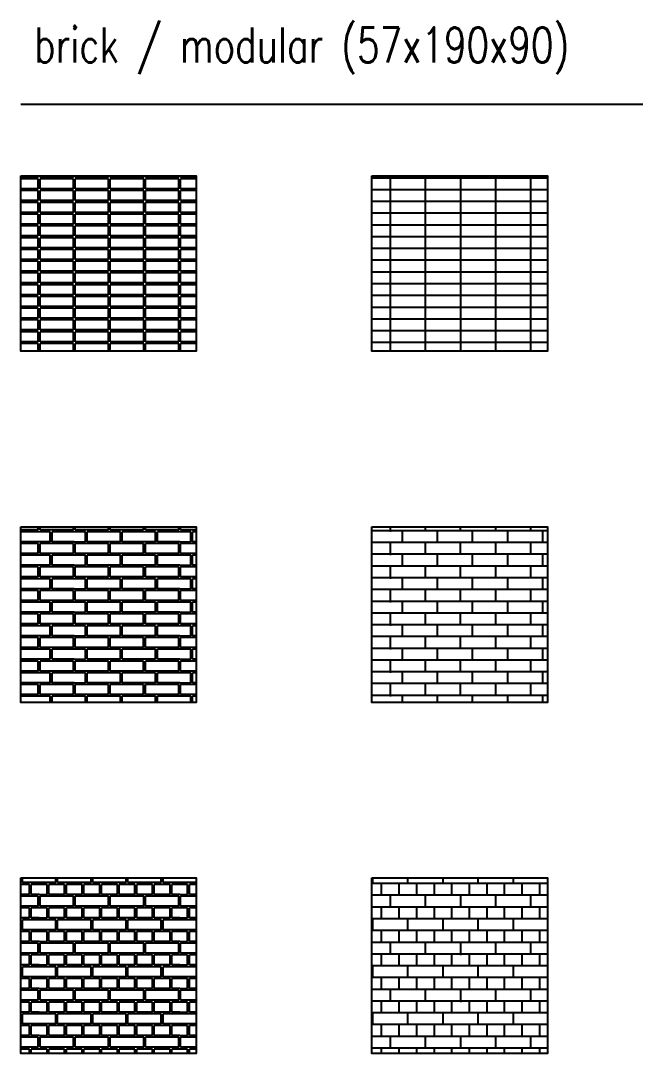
# Model space of a CAD drawing. Header units: millimetres. Extents: x 25495 to 48354, y 13294 to 24461.
# Drawn here: x 25495 to 28995, y 18577 to 24461 of the extents above; entities that cross this region are included whole.
import ezdxf

# ---------------------------------------------------------------- set-up
doc = ezdxf.new("R2010")
doc.units = ezdxf.units.MM
doc.header["$LTSCALE"] = 0.5
doc.styles.add('Annotative', font='romans.shx', dxfattribs={"width": 0.75})

msp = doc.modelspace()

# ---------------------------------------------------------------- hatches: boundary and pattern name
h = msp.add_hatch()
h.set_pattern_fill('BR-STACKED+', color=256, pattern_type=2)
h.set_pattern_definition([(180, (-3805, 4541), (-1e-13, -804), [190, -610]), (90, (-3805, 4541), (-800, 5e-14), [57, -747]), (180, (-3805, 4598), (-1e-13, -804), [190, -610]), (90, (-3995, 4541), (-800, 5e-14), [57, -747]), (180, (-3605, 4541), (-1e-13, -804), [190, -610]), (90, (-3605, 4541), (-800, 5e-14), [57, -747]), (180, (-3605, 4598), (-1e-13, -804), [190, -610]), (90, (-3795, 4541), (-800, 5e-14), [57, -747]), (180, (-3405, 4541), (-1e-13, -804), [190, -610]), (90, (-3405, 4541), (-800, 5e-14), [57, -747]), (180, (-3405, 4598), (-1e-13, -804), [190, -610]), (90, (-3595, 4541), (-800, 5e-14), [57, -747]), (180, (-3805, 4407), (-1e-13, -804), [190, -610]), (90, (-3805, 4407), (-800, 5e-14), [57, -747]), (180, (-3805, 4464), (-1e-13, -804), [190, -610]), (90, (-3995, 4407), (-800, 5e-14), [57, -747]), (180, (-3605, 4407), (-1e-13, -804), [190, -610]), (90, (-3605, 4407), (-800, 5e-14), [57, -747]), (180, (-3605, 4464), (-1e-13, -804), [190, -610]), (90, (-3795, 4407), (-800, 5e-14), [57, -747]), (180, (-3405, 4407), (-1e-13, -804), [190, -610]), (90, (-3405, 4407), (-800, 5e-14), [57, -747]), (180, (-3405, 4464), (-1e-13, -804), [190, -610]), (90, (-3595, 4407), (-800, 5e-14), [57, -747]), (180, (-3805, 4273), (-1e-13, -804), [190, -610]), (90, (-3805, 4273), (-800, 5e-14), [57, -747]), (180, (-3805, 4330), (-1e-13, -804), [190, -610]), (90, (-3995, 4273), (-800, 5e-14), [57, -747]), (180, (-3605, 4273), (-1e-13, -804), [190, -610]), (90, (-3605, 4273), (-800, 5e-14), [57, -747]), (180, (-3605, 4330), (-1e-13, -804), [190, -610]), (90, (-3795, 4273), (-800, 5e-14), [57, -747]), (180, (-3405, 4273), (-1e-13, -804), [190, -610]), (90, (-3405, 4273), (-800, 5e-14), [57, -747]), (180, (-3405, 4330), (-1e-13, -804), [190, -610]), (90, (-3595, 4273), (-800, 5e-14), [57, -747]), (180, (-3805, 4675), (-1e-13, -804), [190, -610]), (90, (-3805, 4675), (-800, 5e-14), [57, -747]), (180, (-3805, 4732), (-1e-13, -804), [190, -610]), (90, (-3995, 4675), (-800, 5e-14), [57, -747]), (180, (-3605, 4675), (-1e-13, -804), [190, -610]), (90, (-3605, 4675), (-800, 5e-14), [57, -747]), (180, (-3605, 4732), (-1e-13, -804), [190, -610]), (90, (-3795, 4675), (-800, 5e-14), [57, -747]), (180, (-3405, 4675), (-1e-13, -804), [190, -610]), (90, (-3405, 4675), (-800, 5e-14), [57, -747]), (180, (-3405, 4732), (-1e-13, -804), [190, -610]), (90, (-3595, 4675), (-800, 5e-14), [57, -747]), (180, (-3805, 4340), (-1e-13, -804), [190, -610]), (90, (-3805, 4340), (-800, 5e-14), [57, -747]), (180, (-3805, 4397), (-1e-13, -804), [190, -610]), (90, (-3995, 4340), (-800, 5e-14), [57, -747]), (180, (-3605, 4340), (-1e-13, -804), [190, -610]), (90, (-3605, 4340), (-800, 5e-14), [57, -747]), (180, (-3605, 4397), (-1e-13, -804), [190, -610]), (90, (-3795, 4340), (-800, 5e-14), [57, -747]), (180, (-3405, 4340), (-1e-13, -804), [190, -610]), (90, (-3405, 4340), (-800, 5e-14), [57, -747]), (180, (-3405, 4397), (-1e-13, -804), [190, -610]), (90, (-3595, 4340), (-800, 5e-14), [57, -747]), (180, (-3805, 4474), (-1e-13, -804), [190, -610]), (90, (-3805, 4474), (-800, 5e-14), [57, -747]), (180, (-3805, 4531), (-1e-13, -804), [190, -610]), (90, (-3995, 4474), (-800, 5e-14), [57, -747]), (180, (-3605, 4474), (-1e-13, -804), [190, -610]), (90, (-3605, 4474), (-800, 5e-14), [57, -747]), (180, (-3605, 4531), (-1e-13, -804), [190, -610]), (90, (-3795, 4474), (-800, 5e-14), [57, -747]), (180, (-3405, 4474), (-1e-13, -804), [190, -610]), (90, (-3405, 4474), (-800, 5e-14), [57, -747]), (180, (-3405, 4531), (-1e-13, -804), [190, -610]), (90, (-3595, 4474), (-800, 5e-14), [57, -747]), (180, (-3805, 4608), (-1e-13, -804), [190, -610]), (90, (-3805, 4608), (-800, 5e-14), [57, -747]), (180, (-3805, 4665), (-1e-13, -804), [190, -610]), (90, (-3995, 4608), (-800, 5e-14), [57, -747]), (180, (-3605, 4608), (-1e-13, -804), [190, -610]), (90, (-3605, 4608), (-800, 5e-14), [57, -747]), (180, (-3605, 4665), (-1e-13, -804), [190, -610]), (90, (-3795, 4608), (-800, 5e-14), [57, -747]), (180, (-3405, 4608), (-1e-13, -804), [190, -610]), (90, (-3405, 4608), (-800, 5e-14), [57, -747]), (180, (-3405, 4665), (-1e-13, -804), [190, -610]), (90, (-3595, 4608), (-800, 5e-14), [57, -747]), (180, (-3805, 4742), (-1e-13, -804), [190, -610]), (90, (-3805, 4742), (-800, 5e-14), [57, -747]), (180, (-3805, 4799), (-1e-13, -804), [190, -610]), (90, (-3995, 4742), (-800, 5e-14), [57, -747]), (180, (-3605, 4742), (-1e-13, -804), [190, -610]), (90, (-3605, 4742), (-800, 5e-14), [57, -747]), (180, (-3605, 4799), (-1e-13, -804), [190, -610]), (90, (-3795, 4742), (-800, 5e-14), [57, -747]), (180, (-3405, 4742), (-1e-13, -804), [190, -610]), (90, (-3405, 4742), (-800, 5e-14), [57, -747]), (180, (-3405, 4799), (-1e-13, -804), [190, -610]), (90, (-3595, 4742), (-800, 5e-14), [57, -747]), (180, (-3205, 4541), (-1e-13, -804), [190, -610]), (90, (-3205, 4541), (-800, 5e-14), [57, -747]), (180, (-3205, 4598), (-1e-13, -804), [190, -610]), (90, (-3395, 4541), (-800, 5e-14), [57, -747]), (180, (-3205, 4407), (-1e-13, -804), [190, -610]), (90, (-3205, 4407), (-800, 5e-14), [57, -747]), (180, (-3205, 4464), (-1e-13, -804), [190, -610]), (90, (-3395, 4407), (-800, 5e-14), [57, -747]), (180, (-3205, 4273), (-1e-13, -804), [190, -610]), (90, (-3205, 4273), (-800, 5e-14), [57, -747]), (180, (-3205, 4330), (-1e-13, -804), [190, -610]), (90, (-3395, 4273), (-800, 5e-14), [57, -747]), (180, (-3205, 4675), (-1e-13, -804), [190, -610]), (90, (-3205, 4675), (-800, 5e-14), [57, -747]), (180, (-3205, 4732), (-1e-13, -804), [190, -610]), (90, (-3395, 4675), (-800, 5e-14), [57, -747]), (180, (-3205, 4340), (-1e-13, -804), [190, -610]), (90, (-3205, 4340), (-800, 5e-14), [57, -747]), (180, (-3205, 4397), (-1e-13, -804), [190, -610]), (90, (-3395, 4340), (-800, 5e-14), [57, -747]), (180, (-3205, 4474), (-1e-13, -804), [190, -610]), (90, (-3205, 4474), (-800, 5e-14), [57, -747]), (180, (-3205, 4531), (-1e-13, -804), [190, -610]), (90, (-3395, 4474), (-800, 5e-14), [57, -747]), (180, (-3205, 4608), (-1e-13, -804), [190, -610]), (90, (-3205, 4608), (-800, 5e-14), [57, -747]), (180, (-3205, 4665), (-1e-13, -804), [190, -610]), (90, (-3395, 4608), (-800, 5e-14), [57, -747]), (180, (-3205, 4742), (-1e-13, -804), [190, -610]), (90, (-3205, 4742), (-800, 5e-14), [57, -747]), (180, (-3205, 4799), (-1e-13, -804), [190, -610]), (90, (-3395, 4742), (-800, 5e-14), [57, -747]), (180, (-3805, 4139), (-1e-13, -804), [190, -610]), (90, (-3805, 4139), (-800, 5e-14), [57, -747]), (180, (-3805, 4196), (-1e-13, -804), [190, -610]), (90, (-3995, 4139), (-800, 5e-14), [57, -747]), (180, (-3605, 4139), (-1e-13, -804), [190, -610]), (90, (-3605, 4139), (-800, 5e-14), [57, -747]), (180, (-3605, 4196), (-1e-13, -804), [190, -610]), (90, (-3795, 4139), (-800, 5e-14), [57, -747]), (180, (-3405, 4139), (-1e-13, -804), [190, -610]), (90, (-3405, 4139), (-800, 5e-14), [57, -747]), (180, (-3405, 4196), (-1e-13, -804), [190, -610]), (90, (-3595, 4139), (-800, 5e-14), [57, -747]), (180, (-3805, 4005), (-1e-13, -804), [190, -610]), (90, (-3805, 4005), (-800, 5e-14), [57, -747]), (180, (-3805, 4062), (-1e-13, -804), [190, -610]), (90, (-3995, 4005), (-800, 5e-14), [57, -747]), (180, (-3605, 4005), (-1e-13, -804), [190, -610]), (90, (-3605, 4005), (-800, 5e-14), [57, -747]), (180, (-3605, 4062), (-1e-13, -804), [190, -610]), (90, (-3795, 4005), (-800, 5e-14), [57, -747]), (180, (-3405, 4005), (-1e-13, -804), [190, -610]), (90, (-3405, 4005), (-800, 5e-14), [57, -747]), (180, (-3405, 4062), (-1e-13, -804), [190, -610]), (90, (-3595, 4005), (-800, 5e-14), [57, -747]), (180, (-3805, 4072), (-1e-13, -804), [190, -610]), (90, (-3805, 4072), (-800, 5e-14), [57, -747]), (180, (-3805, 4129), (-1e-13, -804), [190, -610]), (90, (-3995, 4072), (-800, 5e-14), [57, -747]), (180, (-3605, 4072), (-1e-13, -804), [190, -610]), (90, (-3605, 4072), (-800, 5e-14), [57, -747]), (180, (-3605, 4129), (-1e-13, -804), [190, -610]), (90, (-3795, 4072), (-800, 5e-14), [57, -747]), (180, (-3405, 4072), (-1e-13, -804), [190, -610]), (90, (-3405, 4072), (-800, 5e-14), [57, -747]), (180, (-3405, 4129), (-1e-13, -804), [190, -610]), (90, (-3595, 4072), (-800, 5e-14), [57, -747]), (180, (-3805, 4206), (-1e-13, -804), [190, -610]), (90, (-3805, 4206), (-800, 5e-14), [57, -747]), (180, (-3805, 4263), (-1e-13, -804), [190, -610]), (90, (-3995, 4206), (-800, 5e-14), [57, -747]), (180, (-3605, 4206), (-1e-13, -804), [190, -610]), (90, (-3605, 4206), (-800, 5e-14), [57, -747]), (180, (-3605, 4263), (-1e-13, -804), [190, -610]), (90, (-3795, 4206), (-800, 5e-14), [57, -747]), (180, (-3405, 4206), (-1e-13, -804), [190, -610]), (90, (-3405, 4206), (-800, 5e-14), [57, -747]), (180, (-3405, 4263), (-1e-13, -804), [190, -610]), (90, (-3595, 4206), (-800, 5e-14), [57, -747]), (180, (-3205, 4139), (-1e-13, -804), [190, -610]), (90, (-3205, 4139), (-800, 5e-14), [57, -747]), (180, (-3205, 4196), (-1e-13, -804), [190, -610]), (90, (-3395, 4139), (-800, 5e-14), [57, -747]), (180, (-3205, 4005), (-1e-13, -804), [190, -610]), (90, (-3205, 4005), (-800, 5e-14), [57, -747]), (180, (-3205, 4062), (-1e-13, -804), [190, -610]), (90, (-3395, 4005), (-800, 5e-14), [57, -747]), (180, (-3205, 4072), (-1e-13, -804), [190, -610]), (90, (-3205, 4072), (-800, 5e-14), [57, -747]), (180, (-3205, 4129), (-1e-13, -804), [190, -610]), (90, (-3395, 4072), (-800, 5e-14), [57, -747]), (180, (-3205, 4206), (-1e-13, -804), [190, -610]), (90, (-3205, 4206), (-800, 5e-14), [57, -747]), (180, (-3205, 4263), (-1e-13, -804), [190, -610]), (90, (-3395, 4206), (-800, 5e-14), [57, -747])])
h.paths.add_polyline_path([(26495, 23577), (25495, 23577), (25495, 22577), (26495, 22577)])
h = msp.add_hatch()
h.set_pattern_fill('BR-STACKED', color=256, pattern_type=2)
h.set_pattern_definition([(90, (-3800, 4000), (-800, 5e-14), [804, 0]), (90, (-3600, 4000), (-800, 5e-14), [804, 0]), (180, (-3200, 4335), (-1e-13, -804), [800, 0]), (180, (-3200, 4402), (-1e-13, -804), [800, 0]), (180, (-3200, 4469), (-1e-13, -804), [800, 0]), (180, (-3200, 4536), (-1e-13, -804), [800, 0]), (180, (-3200, 4603), (-1e-13, -804), [800, 0]), (180, (-3200, 4670), (-1e-13, -804), [800, 0]), (180, (-3200, 4737), (-1e-13, -804), [800, 0]), (180, (-3200, 4804), (-1e-13, -804), [800, 0]), (180, (-3200, 4268), (-1e-13, -804), [800, 0]), (90, (-4000, 4000), (-800, 5e-14), [804, 0]), (90, (-3400, 4000), (-800, 5e-14), [804, 0]), (180, (-3200, 4067), (-1e-13, -804), [800, 0]), (180, (-3200, 4134), (-1e-13, -804), [800, 0]), (180, (-3200, 4201), (-1e-13, -804), [800, 0]), (180, (-3200, 4000), (-1e-13, -804), [800, 0]), (90, (-3200, 4000), (-800, 5e-14), [804, 0])])
h.paths.add_polyline_path([(28495, 22577), (28495, 23577), (27495, 23577), (27495, 22577)])
h = msp.add_hatch()
h.set_pattern_fill('BR-THIRD+', color=256, pattern_type=2)
h.set_pattern_definition([(180, (195, 4273), (-7e-14, -536), [190, -410]), (90, (195, 4273), (-600, 4e-14), [57, -479]), (180, (195, 4330), (-7e-14, -536), [190, -410]), (90, (5, 4273), (-600, 4e-14), [57, -479]), (180, (395, 4273), (-7e-14, -536), [190, -410]), (90, (395, 4273), (-600, 4e-14), [57, -479]), (180, (395, 4330), (-7e-14, -536), [190, -410]), (90, (205, 4273), (-600, 4e-14), [57, -479]), (180, (595, 4273), (-7e-14, -536), [190, -410]), (90, (595, 4273), (-600, 4e-14), [57, -479]), (180, (595, 4330), (-7e-14, -536), [190, -410]), (90, (405, 4273), (-600, 4e-14), [57, -479]), (0, (0, 4206), (0, -536), [63.333, -536.667]), (90, (63.33, 4206), (-600, 4e-14), [57, -479]), (180, (63.33, 4263), (-7e-14, -536), [63.333, -536.667]), (180, (263.33, 4206), (-7e-14, -536), [190, -410]), (90, (263.33, 4206), (-600, 4e-14), [57, -479]), (180, (263.33, 4263), (-7e-14, -536), [190, -410]), (90, (73.33, 4206), (-600, 4e-14), [57, -479]), (180, (463.33, 4206), (-7e-14, -536), [190, -410]), (90, (463.33, 4206), (-600, 4e-14), [57, -479]), (180, (463.33, 4263), (-7e-14, -536), [190, -410]), (90, (273.33, 4206), (-600, 4e-14), [57, -479]), (180, (600, 4206), (-7e-14, -536), [126.667, -473.333]), (180, (600, 4263), (-7e-14, -536), [126.667, -473.333]), (90, (473.33, 4206), (-600, 4e-14), [57, -479]), (180, (195, 4139), (-7e-14, -536), [190, -410]), (90, (195, 4139), (-600, 4e-14), [57, -479]), (180, (195, 4196), (-7e-14, -536), [190, -410]), (90, (5, 4139), (-600, 4e-14), [57, -479]), (180, (395, 4139), (-7e-14, -536), [190, -410]), (90, (395, 4139), (-600, 4e-14), [57, -479]), (180, (395, 4196), (-7e-14, -536), [190, -410]), (90, (205, 4139), (-600, 4e-14), [57, -479]), (180, (595, 4139), (-7e-14, -536), [190, -410]), (90, (595, 4139), (-600, 4e-14), [57, -479]), (180, (595, 4196), (-7e-14, -536), [190, -410]), (90, (405, 4139), (-600, 4e-14), [57, -479]), (180, (195, 4005), (-7e-14, -536), [190, -410]), (90, (195, 4005), (-600, 4e-14), [57, -479]), (180, (195, 4062), (-7e-14, -536), [190, -410]), (90, (5, 4005), (-600, 4e-14), [57, -479]), (180, (395, 4005), (-7e-14, -536), [190, -410]), (90, (395, 4005), (-600, 4e-14), [57, -479]), (180, (395, 4062), (-7e-14, -536), [190, -410]), (90, (205, 4005), (-600, 4e-14), [57, -479]), (180, (595, 4005), (-7e-14, -536), [190, -410]), (90, (595, 4005), (-600, 4e-14), [57, -479]), (180, (595, 4062), (-7e-14, -536), [190, -410]), (90, (405, 4005), (-600, 4e-14), [57, -479]), (180, (195, 4407), (-7e-14, -536), [190, -410]), (90, (195, 4407), (-600, 4e-14), [57, -479]), (180, (195, 4464), (-7e-14, -536), [190, -410]), (90, (5, 4407), (-600, 4e-14), [57, -479]), (180, (395, 4407), (-7e-14, -536), [190, -410]), (90, (395, 4407), (-600, 4e-14), [57, -479]), (180, (395, 4464), (-7e-14, -536), [190, -410]), (90, (205, 4407), (-600, 4e-14), [57, -479]), (180, (595, 4407), (-7e-14, -536), [190, -410]), (90, (595, 4407), (-600, 4e-14), [57, -479]), (180, (595, 4464), (-7e-14, -536), [190, -410]), (90, (405, 4407), (-600, 4e-14), [57, -479]), (0, (0, 4340), (0, -536), [63.333, -536.667]), (90, (63.33, 4340), (-600, 4e-14), [57, -479]), (180, (63.33, 4397), (-7e-14, -536), [63.333, -536.667]), (180, (263.33, 4340), (-7e-14, -536), [190, -410]), (90, (263.33, 4340), (-600, 4e-14), [57, -479]), (180, (263.33, 4397), (-7e-14, -536), [190, -410]), (90, (73.33, 4340), (-600, 4e-14), [57, -479]), (180, (463.33, 4340), (-7e-14, -536), [190, -410]), (90, (463.33, 4340), (-600, 4e-14), [57, -479]), (180, (463.33, 4397), (-7e-14, -536), [190, -410]), (90, (273.33, 4340), (-600, 4e-14), [57, -479]), (180, (600, 4340), (-7e-14, -536), [126.667, -473.333]), (180, (600, 4397), (-7e-14, -536), [126.667, -473.333]), (90, (473.33, 4340), (-600, 4e-14), [57, -479]), (0, (0, 4072), (0, -536), [63.333, -536.667]), (90, (63.33, 4072), (-600, 4e-14), [57, -479]), (180, (63.33, 4129), (-7e-14, -536), [63.333, -536.667]), (180, (263.33, 4072), (-7e-14, -536), [190, -410]), (90, (263.33, 4072), (-600, 4e-14), [57, -479]), (180, (263.33, 4129), (-7e-14, -536), [190, -410]), (90, (73.33, 4072), (-600, 4e-14), [57, -479]), (180, (463.33, 4072), (-7e-14, -536), [190, -410]), (90, (463.33, 4072), (-600, 4e-14), [57, -479]), (180, (463.33, 4129), (-7e-14, -536), [190, -410]), (90, (273.33, 4072), (-600, 4e-14), [57, -479]), (180, (600, 4072), (-7e-14, -536), [126.667, -473.333]), (180, (600, 4129), (-7e-14, -536), [126.667, -473.333]), (90, (473.33, 4072), (-600, 4e-14), [57, -479]), (0, (0, 4474), (0, -536), [63.333, -536.667]), (90, (63.33, 4474), (-600, 4e-14), [57, -479]), (180, (63.33, 4531), (-7e-14, -536), [63.333, -536.667]), (180, (263.33, 4474), (-7e-14, -536), [190, -410]), (90, (263.33, 4474), (-600, 4e-14), [57, -479]), (180, (263.33, 4531), (-7e-14, -536), [190, -410]), (90, (73.33, 4474), (-600, 4e-14), [57, -479]), (180, (463.33, 4474), (-7e-14, -536), [190, -410]), (90, (463.33, 4474), (-600, 4e-14), [57, -479]), (180, (463.33, 4531), (-7e-14, -536), [190, -410]), (90, (273.33, 4474), (-600, 4e-14), [57, -479]), (180, (600, 4474), (-7e-14, -536), [126.667, -473.333]), (180, (600, 4531), (-7e-14, -536), [126.667, -473.333]), (90, (473.33, 4474), (-600, 4e-14), [57, -479])])
h.paths.add_polyline_path([(25495, 21577), (25495, 20577), (26495, 20577), (26495, 21577)])
h = msp.add_hatch()
h.set_pattern_fill('BR-THIRD', color=256, pattern_type=2)
h.set_pattern_definition([(90, (200, 4000), (-600, 4e-14), [67, -469]), (90, (400, 4000), (-600, 4e-14), [67, -469]), (180, (600, 4067), (-7e-14, -536), [600, 0]), (180, (600, 4134), (-7e-14, -536), [600, 0]), (90, (200, 4134), (-600, 4e-14), [67, -469]), (90, (400, 4134), (-600, 4e-14), [67, -469]), (180, (600, 4201), (-7e-14, -536), [600, 0]), (180, (600, 4268), (-7e-14, -536), [600, 0]), (90, (268.33, 4201), (-600, 4e-14), [67, -469]), (90, (68.33, 4201), (-600, 4e-14), [67, -469]), (90, (468.33, 4201), (-600, 4e-14), [67, -469]), (90, (200, 4268), (-600, 4e-14), [67, -469]), (90, (400, 4268), (-600, 4e-14), [67, -469]), (180, (600, 4335), (-7e-14, -536), [600, 0]), (180, (600, 4402), (-7e-14, -536), [600, 0]), (90, (200, 4402), (-600, 4e-14), [67, -469]), (90, (400, 4402), (-600, 4e-14), [67, -469]), (90, (268.33, 4067), (-600, 4e-14), [67, -469]), (90, (68.33, 4067), (-600, 4e-14), [67, -469]), (90, (468.33, 4067), (-600, 4e-14), [67, -469]), (90, (268.33, 4335), (-600, 4e-14), [67, -469]), (90, (68.33, 4335), (-600, 4e-14), [67, -469]), (90, (468.33, 4335), (-600, 4e-14), [67, -469]), (180, (600, 4469), (-7e-14, -536), [600, 0]), (180, (600, 4536), (-7e-14, -536), [600, 0]), (90, (268.33, 4469), (-600, 4e-14), [67, -469]), (90, (68.33, 4469), (-600, 4e-14), [67, -469]), (90, (468.33, 4469), (-600, 4e-14), [67, -469]), (180, (600, 4000), (-7e-14, -536), [600, 0]), (90, (0, 4000), (-600, 4e-14), [67, -469]), (90, (0, 4134), (-600, 4e-14), [67, -469]), (90, (0, 4268), (-600, 4e-14), [67, -469]), (90, (0, 4402), (-600, 4e-14), [67, -469]), (90, (600, 4000), (-600, 4e-14), [67, -469]), (90, (600, 4134), (-600, 4e-14), [67, -469]), (90, (600, 4268), (-600, 4e-14), [67, -469]), (90, (600, 4402), (-600, 4e-14), [67, -469])])
h.paths.add_polyline_path([(27495, 20577), (28495, 20577), (28495, 21577), (27495, 21577)])
h = msp.add_hatch()
h.set_pattern_fill('BRT-ENGLISHCROSS+', color=256, pattern_type=2)
h.set_pattern_definition([(180, (195, 4407), (-1e-13, -804), [190, -610]), (90, (195, 4407), (-800, 5e-14), [57, -747]), (180, (195, 4464), (-1e-13, -804), [190, -610]), (90, (5, 4407), (-800, 5e-14), [57, -747]), (180, (395, 4407), (-1e-13, -804), [190, -610]), (90, (395, 4407), (-800, 5e-14), [57, -747]), (180, (395, 4464), (-1e-13, -804), [190, -610]), (90, (205, 4407), (-800, 5e-14), [57, -747]), (180, (795, 4407), (-1e-13, -804), [190, -610]), (90, (795, 4407), (-800, 5e-14), [57, -747]), (180, (795, 4464), (-1e-13, -804), [190, -610]), (90, (605, 4407), (-800, 5e-14), [57, -747]), (180, (195, 4675), (-1e-13, -804), [190, -610]), (90, (195, 4675), (-800, 5e-14), [57, -747]), (180, (195, 4732), (-1e-13, -804), [190, -610]), (90, (5, 4675), (-800, 5e-14), [57, -747]), (180, (395, 4675), (-1e-13, -804), [190, -610]), (90, (395, 4675), (-800, 5e-14), [57, -747]), (180, (395, 4732), (-1e-13, -804), [190, -610]), (90, (205, 4675), (-800, 5e-14), [57, -747]), (180, (795, 4675), (-1e-13, -804), [190, -610]), (90, (795, 4675), (-800, 5e-14), [57, -747]), (180, (795, 4732), (-1e-13, -804), [190, -610]), (90, (605, 4675), (-800, 5e-14), [57, -747]), (180, (595, 4407), (-1e-13, -804), [190, -610]), (90, (595, 4407), (-800, 5e-14), [57, -747]), (180, (595, 4464), (-1e-13, -804), [190, -610]), (90, (405, 4407), (-800, 5e-14), [57, -747]), (180, (595, 4675), (-1e-13, -804), [190, -610]), (90, (595, 4675), (-800, 5e-14), [57, -747]), (180, (595, 4732), (-1e-13, -804), [190, -610]), (90, (405, 4675), (-800, 5e-14), [57, -747]), (180, (195, 4139), (-1e-13, -804), [190, -610]), (90, (195, 4139), (-800, 5e-14), [57, -747]), (180, (195, 4196), (-1e-13, -804), [190, -610]), (90, (5, 4139), (-800, 5e-14), [57, -747]), (180, (395, 4139), (-1e-13, -804), [190, -610]), (90, (395, 4139), (-800, 5e-14), [57, -747]), (180, (395, 4196), (-1e-13, -804), [190, -610]), (90, (205, 4139), (-800, 5e-14), [57, -747]), (180, (795, 4139), (-1e-13, -804), [190, -610]), (90, (795, 4139), (-800, 5e-14), [57, -747]), (180, (795, 4196), (-1e-13, -804), [190, -610]), (90, (605, 4139), (-800, 5e-14), [57, -747]), (180, (95, 4005), (-1e-13, -804), [95, -705]), (90, (95, 4005), (-800, 5e-14), [57, -747]), (180, (95, 4062), (-1e-13, -804), [95, -705]), (180, (295, 4005), (-1e-13, -804), [190, -610]), (90, (295, 4005), (-800, 5e-14), [57, -747]), (180, (295, 4062), (-1e-13, -804), [190, -610]), (90, (105, 4005), (-800, 5e-14), [57, -747]), (180, (695, 4005), (-1e-13, -804), [190, -610]), (90, (695, 4005), (-800, 5e-14), [57, -747]), (180, (695, 4062), (-1e-13, -804), [190, -610]), (90, (505, 4005), (-800, 5e-14), [57, -747]), (180, (595, 4139), (-1e-13, -804), [190, -610]), (90, (595, 4139), (-800, 5e-14), [57, -747]), (180, (595, 4196), (-1e-13, -804), [190, -610]), (90, (405, 4139), (-800, 5e-14), [57, -747]), (180, (645, 4072), (-1e-13, -804), [90, -710]), (90, (645, 4072), (-800, 5e-14), [57, -747]), (180, (645, 4129), (-1e-13, -804), [90, -710]), (90, (555, 4072), (-800, 5e-14), [57, -747]), (180, (495, 4005), (-1e-13, -804), [190, -610]), (90, (495, 4005), (-800, 5e-14), [57, -747]), (180, (495, 4062), (-1e-13, -804), [190, -610]), (90, (305, 4005), (-800, 5e-14), [57, -747]), (180, (745, 4072), (-1e-13, -804), [90, -710]), (90, (745, 4072), (-800, 5e-14), [57, -747]), (180, (745, 4129), (-1e-13, -804), [90, -710]), (90, (655, 4072), (-800, 5e-14), [57, -747]), (180, (445, 4072), (-1e-13, -804), [90, -710]), (90, (445, 4072), (-800, 5e-14), [57, -747]), (180, (445, 4129), (-1e-13, -804), [90, -710]), (90, (355, 4072), (-800, 5e-14), [57, -747]), (180, (545, 4072), (-1e-13, -804), [90, -710]), (90, (545, 4072), (-800, 5e-14), [57, -747]), (180, (545, 4129), (-1e-13, -804), [90, -710]), (90, (455, 4072), (-800, 5e-14), [57, -747]), (180, (245, 4072), (-1e-13, -804), [90, -710]), (90, (245, 4072), (-800, 5e-14), [57, -747]), (180, (245, 4129), (-1e-13, -804), [90, -710]), (90, (155, 4072), (-800, 5e-14), [57, -747]), (180, (345, 4072), (-1e-13, -804), [90, -710]), (90, (345, 4072), (-800, 5e-14), [57, -747]), (180, (345, 4129), (-1e-13, -804), [90, -710]), (90, (255, 4072), (-800, 5e-14), [57, -747]), (0, (0, 4072), (0, -804), [45, -755]), (90, (45, 4072), (-800, 5e-14), [57, -747]), (180, (45, 4129), (-1e-13, -804), [45, -755]), (180, (145, 4072), (-1e-13, -804), [90, -710]), (90, (145, 4072), (-800, 5e-14), [57, -747]), (180, (145, 4129), (-1e-13, -804), [90, -710]), (90, (55, 4072), (-800, 5e-14), [57, -747]), (180, (800, 4072), (-1e-13, -804), [45, -755]), (180, (800, 4129), (-1e-13, -804), [45, -755]), (90, (755, 4072), (-800, 5e-14), [57, -747]), (180, (645, 4474), (-1e-13, -804), [90, -710]), (90, (645, 4474), (-800, 5e-14), [57, -747]), (180, (645, 4531), (-1e-13, -804), [90, -710]), (90, (555, 4474), (-800, 5e-14), [57, -747]), (180, (745, 4474), (-1e-13, -804), [90, -710]), (90, (745, 4474), (-800, 5e-14), [57, -747]), (180, (745, 4531), (-1e-13, -804), [90, -710]), (90, (655, 4474), (-800, 5e-14), [57, -747]), (180, (445, 4474), (-1e-13, -804), [90, -710]), (90, (445, 4474), (-800, 5e-14), [57, -747]), (180, (445, 4531), (-1e-13, -804), [90, -710]), (90, (355, 4474), (-800, 5e-14), [57, -747]), (180, (545, 4474), (-1e-13, -804), [90, -710]), (90, (545, 4474), (-800, 5e-14), [57, -747]), (180, (545, 4531), (-1e-13, -804), [90, -710]), (90, (455, 4474), (-800, 5e-14), [57, -747]), (180, (245, 4474), (-1e-13, -804), [90, -710]), (90, (245, 4474), (-800, 5e-14), [57, -747]), (180, (245, 4531), (-1e-13, -804), [90, -710]), (90, (155, 4474), (-800, 5e-14), [57, -747]), (180, (345, 4474), (-1e-13, -804), [90, -710]), (90, (345, 4474), (-800, 5e-14), [57, -747]), (180, (345, 4531), (-1e-13, -804), [90, -710]), (90, (255, 4474), (-800, 5e-14), [57, -747]), (0, (0, 4474), (0, -804), [45, -755]), (90, (45, 4474), (-800, 5e-14), [57, -747]), (180, (45, 4531), (-1e-13, -804), [45, -755]), (180, (145, 4474), (-1e-13, -804), [90, -710]), (90, (145, 4474), (-800, 5e-14), [57, -747]), (180, (145, 4531), (-1e-13, -804), [90, -710]), (90, (55, 4474), (-800, 5e-14), [57, -747]), (180, (800, 4474), (-1e-13, -804), [45, -755]), (180, (800, 4531), (-1e-13, -804), [45, -755]), (90, (755, 4474), (-800, 5e-14), [57, -747]), (180, (645, 4206), (-1e-13, -804), [90, -710]), (90, (645, 4206), (-800, 5e-14), [57, -747]), (180, (645, 4263), (-1e-13, -804), [90, -710]), (90, (555, 4206), (-800, 5e-14), [57, -747]), (180, (745, 4206), (-1e-13, -804), [90, -710]), (90, (745, 4206), (-800, 5e-14), [57, -747]), (180, (745, 4263), (-1e-13, -804), [90, -710]), (90, (655, 4206), (-800, 5e-14), [57, -747]), (180, (445, 4206), (-1e-13, -804), [90, -710]), (90, (445, 4206), (-800, 5e-14), [57, -747]), (180, (445, 4263), (-1e-13, -804), [90, -710]), (90, (355, 4206), (-800, 5e-14), [57, -747]), (180, (545, 4206), (-1e-13, -804), [90, -710]), (90, (545, 4206), (-800, 5e-14), [57, -747]), (180, (545, 4263), (-1e-13, -804), [90, -710]), (90, (455, 4206), (-800, 5e-14), [57, -747]), (180, (245, 4206), (-1e-13, -804), [90, -710]), (90, (245, 4206), (-800, 5e-14), [57, -747]), (180, (245, 4263), (-1e-13, -804), [90, -710]), (90, (155, 4206), (-800, 5e-14), [57, -747]), (180, (345, 4206), (-1e-13, -804), [90, -710]), (90, (345, 4206), (-800, 5e-14), [57, -747]), (180, (345, 4263), (-1e-13, -804), [90, -710]), (90, (255, 4206), (-800, 5e-14), [57, -747]), (0, (0, 4206), (0, -804), [45, -755]), (90, (45, 4206), (-800, 5e-14), [57, -747]), (180, (45, 4263), (-1e-13, -804), [45, -755]), (180, (145, 4206), (-1e-13, -804), [90, -710]), (90, (145, 4206), (-800, 5e-14), [57, -747]), (180, (145, 4263), (-1e-13, -804), [90, -710]), (90, (55, 4206), (-800, 5e-14), [57, -747]), (180, (800, 4206), (-1e-13, -804), [45, -755]), (180, (800, 4263), (-1e-13, -804), [45, -755]), (90, (755, 4206), (-800, 5e-14), [57, -747]), (180, (645, 4340), (-1e-13, -804), [90, -710]), (90, (645, 4340), (-800, 5e-14), [57, -747]), (180, (645, 4397), (-1e-13, -804), [90, -710]), (90, (555, 4340), (-800, 5e-14), [57, -747]), (180, (745, 4340), (-1e-13, -804), [90, -710]), (90, (745, 4340), (-800, 5e-14), [57, -747]), (180, (745, 4397), (-1e-13, -804), [90, -710]), (90, (655, 4340), (-800, 5e-14), [57, -747]), (180, (445, 4340), (-1e-13, -804), [90, -710]), (90, (445, 4340), (-800, 5e-14), [57, -747]), (180, (445, 4397), (-1e-13, -804), [90, -710]), (90, (355, 4340), (-800, 5e-14), [57, -747]), (180, (545, 4340), (-1e-13, -804), [90, -710]), (90, (545, 4340), (-800, 5e-14), [57, -747]), (180, (545, 4397), (-1e-13, -804), [90, -710]), (90, (455, 4340), (-800, 5e-14), [57, -747]), (180, (245, 4340), (-1e-13, -804), [90, -710]), (90, (245, 4340), (-800, 5e-14), [57, -747]), (180, (245, 4397), (-1e-13, -804), [90, -710]), (90, (155, 4340), (-800, 5e-14), [57, -747]), (180, (345, 4340), (-1e-13, -804), [90, -710]), (90, (345, 4340), (-800, 5e-14), [57, -747]), (180, (345, 4397), (-1e-13, -804), [90, -710]), (90, (255, 4340), (-800, 5e-14), [57, -747]), (0, (0, 4340), (0, -804), [45, -755]), (90, (45, 4340), (-800, 5e-14), [57, -747]), (180, (45, 4397), (-1e-13, -804), [45, -755]), (180, (145, 4340), (-1e-13, -804), [90, -710]), (90, (145, 4340), (-800, 5e-14), [57, -747]), (180, (145, 4397), (-1e-13, -804), [90, -710]), (90, (55, 4340), (-800, 5e-14), [57, -747]), (180, (800, 4340), (-1e-13, -804), [45, -755]), (180, (800, 4397), (-1e-13, -804), [45, -755]), (90, (755, 4340), (-800, 5e-14), [57, -747]), (180, (645, 4608), (-1e-13, -804), [90, -710]), (90, (645, 4608), (-800, 5e-14), [57, -747]), (180, (645, 4665), (-1e-13, -804), [90, -710]), (90, (555, 4608), (-800, 5e-14), [57, -747]), (180, (745, 4608), (-1e-13, -804), [90, -710]), (90, (745, 4608), (-800, 5e-14), [57, -747]), (180, (745, 4665), (-1e-13, -804), [90, -710]), (90, (655, 4608), (-800, 5e-14), [57, -747]), (180, (445, 4608), (-1e-13, -804), [90, -710]), (90, (445, 4608), (-800, 5e-14), [57, -747]), (180, (445, 4665), (-1e-13, -804), [90, -710]), (90, (355, 4608), (-800, 5e-14), [57, -747]), (180, (545, 4608), (-1e-13, -804), [90, -710]), (90, (545, 4608), (-800, 5e-14), [57, -747]), (180, (545, 4665), (-1e-13, -804), [90, -710]), (90, (455, 4608), (-800, 5e-14), [57, -747]), (180, (245, 4608), (-1e-13, -804), [90, -710]), (90, (245, 4608), (-800, 5e-14), [57, -747]), (180, (245, 4665), (-1e-13, -804), [90, -710]), (90, (155, 4608), (-800, 5e-14), [57, -747]), (180, (345, 4608), (-1e-13, -804), [90, -710]), (90, (345, 4608), (-800, 5e-14), [57, -747]), (180, (345, 4665), (-1e-13, -804), [90, -710]), (90, (255, 4608), (-800, 5e-14), [57, -747]), (0, (0, 4608), (0, -804), [45, -755]), (90, (45, 4608), (-800, 5e-14), [57, -747]), (180, (45, 4665), (-1e-13, -804), [45, -755]), (180, (145, 4608), (-1e-13, -804), [90, -710]), (90, (145, 4608), (-800, 5e-14), [57, -747]), (180, (145, 4665), (-1e-13, -804), [90, -710]), (90, (55, 4608), (-800, 5e-14), [57, -747]), (180, (800, 4608), (-1e-13, -804), [45, -755]), (180, (800, 4665), (-1e-13, -804), [45, -755]), (90, (755, 4608), (-800, 5e-14), [57, -747]), (180, (645, 4742), (-1e-13, -804), [90, -710]), (90, (645, 4742), (-800, 5e-14), [57, -747]), (180, (645, 4799), (-1e-13, -804), [90, -710]), (90, (555, 4742), (-800, 5e-14), [57, -747]), (180, (745, 4742), (-1e-13, -804), [90, -710]), (90, (745, 4742), (-800, 5e-14), [57, -747]), (180, (745, 4799), (-1e-13, -804), [90, -710]), (90, (655, 4742), (-800, 5e-14), [57, -747]), (180, (445, 4742), (-1e-13, -804), [90, -710]), (90, (445, 4742), (-800, 5e-14), [57, -747]), (180, (445, 4799), (-1e-13, -804), [90, -710]), (90, (355, 4742), (-800, 5e-14), [57, -747]), (180, (545, 4742), (-1e-13, -804), [90, -710]), (90, (545, 4742), (-800, 5e-14), [57, -747]), (180, (545, 4799), (-1e-13, -804), [90, -710]), (90, (455, 4742), (-800, 5e-14), [57, -747]), (180, (245, 4742), (-1e-13, -804), [90, -710]), (90, (245, 4742), (-800, 5e-14), [57, -747]), (180, (245, 4799), (-1e-13, -804), [90, -710]), (90, (155, 4742), (-800, 5e-14), [57, -747]), (180, (345, 4742), (-1e-13, -804), [90, -710]), (90, (345, 4742), (-800, 5e-14), [57, -747]), (180, (345, 4799), (-1e-13, -804), [90, -710]), (90, (255, 4742), (-800, 5e-14), [57, -747]), (0, (0, 4742), (0, -804), [45, -755]), (90, (45, 4742), (-800, 5e-14), [57, -747]), (180, (45, 4799), (-1e-13, -804), [45, -755]), (180, (145, 4742), (-1e-13, -804), [90, -710]), (90, (145, 4742), (-800, 5e-14), [57, -747]), (180, (145, 4799), (-1e-13, -804), [90, -710]), (90, (55, 4742), (-800, 5e-14), [57, -747]), (180, (800, 4742), (-1e-13, -804), [45, -755]), (180, (800, 4799), (-1e-13, -804), [45, -755]), (90, (755, 4742), (-800, 5e-14), [57, -747]), (180, (800, 4005), (-1e-13, -804), [95, -705]), (180, (800, 4062), (-1e-13, -804), [95, -705]), (90, (705, 4005), (-800, 5e-14), [57, -747]), (180, (95, 4273), (-1e-13, -804), [95, -705]), (90, (95, 4273), (-800, 5e-14), [57, -747]), (180, (95, 4330), (-1e-13, -804), [95, -705]), (180, (295, 4273), (-1e-13, -804), [190, -610]), (90, (295, 4273), (-800, 5e-14), [57, -747]), (180, (295, 4330), (-1e-13, -804), [190, -610]), (90, (105, 4273), (-800, 5e-14), [57, -747]), (180, (695, 4273), (-1e-13, -804), [190, -610]), (90, (695, 4273), (-800, 5e-14), [57, -747]), (180, (695, 4330), (-1e-13, -804), [190, -610]), (90, (505, 4273), (-800, 5e-14), [57, -747]), (180, (495, 4273), (-1e-13, -804), [190, -610]), (90, (495, 4273), (-800, 5e-14), [57, -747]), (180, (495, 4330), (-1e-13, -804), [190, -610]), (90, (305, 4273), (-800, 5e-14), [57, -747]), (180, (800, 4273), (-1e-13, -804), [95, -705]), (180, (800, 4330), (-1e-13, -804), [95, -705]), (90, (705, 4273), (-800, 5e-14), [57, -747]), (180, (95, 4541), (-1e-13, -804), [95, -705]), (90, (95, 4541), (-800, 5e-14), [57, -747]), (180, (95, 4598), (-1e-13, -804), [95, -705]), (180, (295, 4541), (-1e-13, -804), [190, -610]), (90, (295, 4541), (-800, 5e-14), [57, -747]), (180, (295, 4598), (-1e-13, -804), [190, -610]), (90, (105, 4541), (-800, 5e-14), [57, -747]), (180, (695, 4541), (-1e-13, -804), [190, -610]), (90, (695, 4541), (-800, 5e-14), [57, -747]), (180, (695, 4598), (-1e-13, -804), [190, -610]), (90, (505, 4541), (-800, 5e-14), [57, -747]), (180, (495, 4541), (-1e-13, -804), [190, -610]), (90, (495, 4541), (-800, 5e-14), [57, -747]), (180, (495, 4598), (-1e-13, -804), [190, -610]), (90, (305, 4541), (-800, 5e-14), [57, -747]), (180, (800, 4541), (-1e-13, -804), [95, -705]), (180, (800, 4598), (-1e-13, -804), [95, -705]), (90, (705, 4541), (-800, 5e-14), [57, -747])])
h.paths.add_polyline_path([(25495, 19577), (25495, 18577), (26495, 18577), (26495, 19577)])
h = msp.add_hatch()
h.set_pattern_fill('BRT-ENGLISHCROSS', color=256, pattern_type=2)
h.set_pattern_definition([(90, (100, 4268), (-800, 5e-14), [67, -737]), (90, (300, 4268), (-800, 5e-14), [67, -737]), (180, (800, 4335), (-1e-13, -804), [800, 0]), (180, (800, 4402), (-1e-13, -804), [800, 1e-12]), (90, (200, 4402), (-800, 5e-14), [67, -737]), (90, (400, 4402), (-800, 5e-14), [67, -737]), (180, (800, 4469), (-1e-13, -804), [800, 1e-12]), (180, (800, 4536), (-1e-13, -804), [800, 0]), (90, (100, 4536), (-800, 5e-14), [67, -737]), (90, (300, 4536), (-800, 5e-14), [67, -737]), (180, (800, 4603), (-1e-13, -804), [800, 0]), (180, (800, 4670), (-1e-13, -804), [800, 1e-12]), (90, (200, 4670), (-800, 5e-14), [67, -737]), (90, (400, 4670), (-800, 5e-14), [67, -737]), (180, (800, 4268), (-1e-13, -804), [800, 0]), (180, (800, 4737), (-1e-13, -804), [800, 1e-12]), (90, (0, 4402), (-800, 5e-14), [67, -737]), (90, (0, 4670), (-800, 5e-14), [67, -737]), (90, (500, 4268), (-800, 5e-14), [67, -737]), (90, (600, 4402), (-800, 5e-14), [67, -737]), (90, (500, 4536), (-800, 5e-14), [67, -737]), (90, (600, 4670), (-800, 5e-14), [67, -737]), (180, (800, 4804), (-1e-13, -804), [800, 0]), (90, (700, 4268), (-800, 5e-14), [67, -737]), (90, (800, 4402), (-800, 5e-14), [67, -737]), (90, (700, 4536), (-800, 5e-14), [67, -737]), (90, (800, 4670), (-800, 5e-14), [67, -737]), (90, (100, 4000), (-800, 5e-14), [67, -737]), (90, (300, 4000), (-800, 5e-14), [67, -737]), (180, (800, 4067), (-1e-13, -804), [800, 0]), (180, (800, 4134), (-1e-13, -804), [800, 0]), (90, (50, 4067), (-800, 5e-14), [67, -737]), (90, (200, 4134), (-800, 5e-14), [67, -737]), (90, (400, 4134), (-800, 5e-14), [67, -737]), (180, (800, 4201), (-1e-13, -804), [800, 0]), (180, (800, 4000), (-1e-13, -804), [800, 0]), (90, (0, 4134), (-800, 5e-14), [67, -737]), (90, (500, 4000), (-800, 5e-14), [67, -737]), (90, (600, 4134), (-800, 5e-14), [67, -737]), (90, (700, 4000), (-800, 5e-14), [67, -737]), (90, (800, 4134), (-800, 5e-14), [67, -737]), (90, (150, 4067), (-800, 5e-14), [67, -737]), (90, (250, 4067), (-800, 5e-14), [67, -737]), (90, (350, 4067), (-800, 5e-14), [67, -737]), (90, (450, 4067), (-800, 5e-14), [67, -737]), (90, (550, 4067), (-800, 5e-14), [67, -737]), (90, (650, 4067), (-800, 5e-14), [67, -737]), (90, (750, 4067), (-800, 5e-14), [67, -737]), (90, (50, 4469), (-800, 5e-14), [67, -737]), (90, (150, 4469), (-800, 5e-14), [67, -737]), (90, (250, 4469), (-800, 5e-14), [67, -737]), (90, (350, 4469), (-800, 5e-14), [67, -737]), (90, (450, 4469), (-800, 5e-14), [67, -737]), (90, (550, 4469), (-800, 5e-14), [67, -737]), (90, (650, 4469), (-800, 5e-14), [67, -737]), (90, (750, 4469), (-800, 5e-14), [67, -737]), (90, (50, 4603), (-800, 5e-14), [67, -737]), (90, (150, 4603), (-800, 5e-14), [67, -737]), (90, (250, 4603), (-800, 5e-14), [67, -737]), (90, (350, 4603), (-800, 5e-14), [67, -737]), (90, (450, 4603), (-800, 5e-14), [67, -737]), (90, (550, 4603), (-800, 5e-14), [67, -737]), (90, (650, 4603), (-800, 5e-14), [67, -737]), (90, (750, 4603), (-800, 5e-14), [67, -737]), (90, (50, 4737), (-800, 5e-14), [67, -737]), (90, (150, 4737), (-800, 5e-14), [67, -737]), (90, (250, 4737), (-800, 5e-14), [67, -737]), (90, (350, 4737), (-800, 5e-14), [67, -737]), (90, (450, 4737), (-800, 5e-14), [67, -737]), (90, (550, 4737), (-800, 5e-14), [67, -737]), (90, (650, 4737), (-800, 5e-14), [67, -737]), (90, (750, 4737), (-800, 5e-14), [67, -737]), (90, (50, 4335), (-800, 5e-14), [67, -737]), (90, (150, 4335), (-800, 5e-14), [67, -737]), (90, (250, 4335), (-800, 5e-14), [67, -737]), (90, (350, 4335), (-800, 5e-14), [67, -737]), (90, (450, 4335), (-800, 5e-14), [67, -737]), (90, (550, 4335), (-800, 5e-14), [67, -737]), (90, (650, 4335), (-800, 5e-14), [67, -737]), (90, (750, 4335), (-800, 5e-14), [67, -737]), (90, (50, 4201), (-800, 5e-14), [67, -737]), (90, (150, 4201), (-800, 5e-14), [67, -737]), (90, (250, 4201), (-800, 5e-14), [67, -737]), (90, (350, 4201), (-800, 5e-14), [67, -737]), (90, (450, 4201), (-800, 5e-14), [67, -737]), (90, (550, 4201), (-800, 5e-14), [67, -737]), (90, (650, 4201), (-800, 5e-14), [67, -737]), (90, (750, 4201), (-800, 5e-14), [67, -737])])
h.paths.add_polyline_path([(27495, 18577), (28495, 18577), (28495, 19577), (27495, 19577)])

# ---------------------------------------------------------------- linework, layer by layer
msp.add_lwpolyline([(25495, 23985), (32495, 23985)])
for points in [[(25495, 23577), (26495, 23577), (26495, 22577), (25495, 22577)], [(27495, 23577), (28495, 23577), (28495, 22577), (27495, 22577)], [(25495, 21577), (26495, 21577), (26495, 20577), (25495, 20577)], [(27495, 21577), (28495, 21577), (28495, 20577), (27495, 20577)], [(25495, 19577), (26495, 19577), (26495, 18577), (25495, 18577)], [(27495, 19577), (28495, 19577), (28495, 18577), (27495, 18577)]]:
    msp.add_lwpolyline(points, close=True)

# ---------------------------------------------------------------- texts
at = {"style": 'Annotative', "width": 0.75}
msp.add_text('brick / modular (57x190x90)', height=200, dxfattribs=at).set_placement((25572, 24223))

doc.saveas('drawing.dxf')
